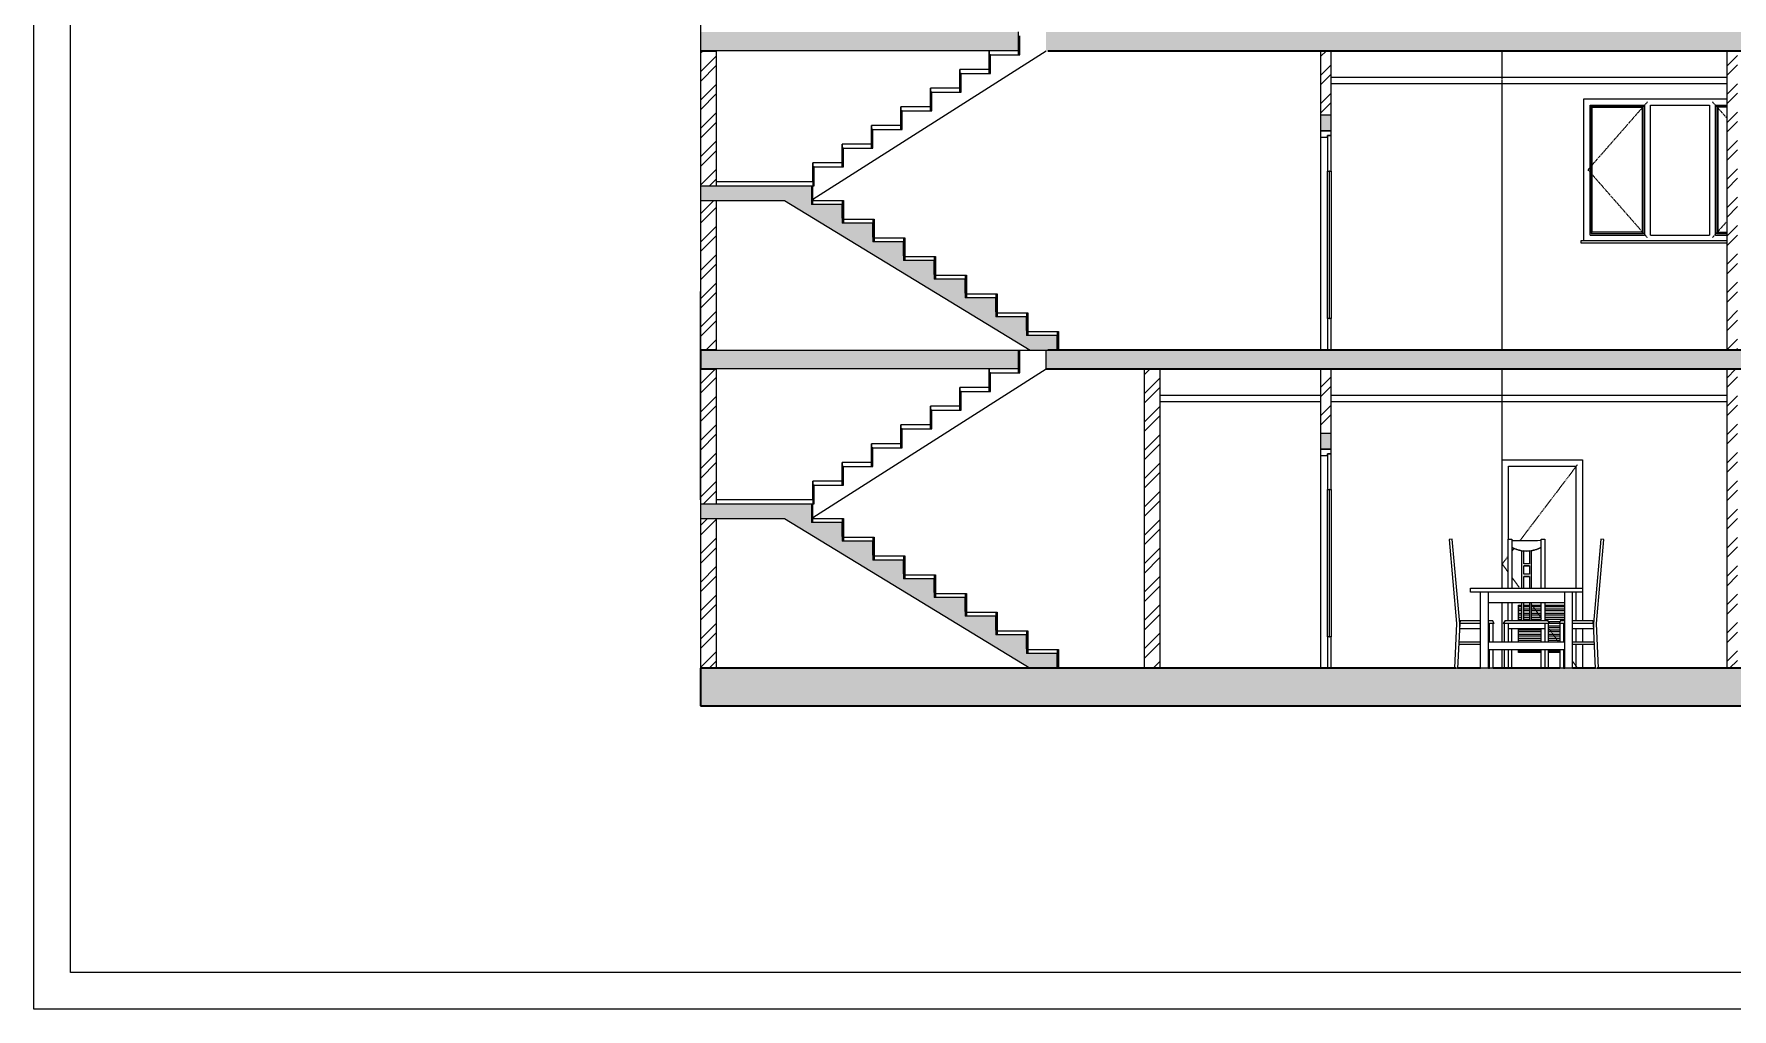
# Model space of a CAD drawing. Header units: inches. Extents: x 13884 to 18519, y 5853 to 8310.
# Drawn here: x 16210 to 16846, y 5853 to 6218 of the extents above; entities that cross this region are included whole.
import ezdxf

# ---------------------------------------------------------------- set-up
doc = ezdxf.new("R2010")
doc.units = ezdxf.units.IN
doc.header["$LTSCALE"] = 0.5
doc.header["$MEASUREMENT"] = 0
doc.linetypes.add('Centre', pattern=[1.25, 0.25, -0.1875, 0.625, -0.1875])
for name, color, linetype, lineweight in [('A-CLNGSUM', 5, 'Continuous', 9), ('A-DOORSYM', 1, 'Continuous', 9), ('A-ELEVOTM', 1, 'Continuous', 18), ('A-FLOROTM', 6, 'Continuous', 9), ('A-FLORSTM', 2, 'Continuous', 9), ('A-GLAZIDM', 6, 'Continuous', 9), ('A-WALL', 2, 'Continuous', 9), ('I-DETLFUM', 2, 'Continuous', 9)]:
    doc.layers.add(name, color=color, linetype=linetype, lineweight=lineweight)
doc.layers.add('Template', color=7, linetype='Continuous')
pattern_1 = [(45, (16088.591, 5969.958), (-5.3033, 5.3033), []), (45, (16092.126, 5969.958), (-5.3033, 5.3033), [])]

# ---------------------------------------------------------------- blocks, each defined once
blk = doc.blocks.new('Single Shutter with Louvers - D3-123115-Section 2')
at = {"layer": 'A-DOORSYM'}
for p, q in [((4.28, 62.28), (4.28, 89.64)), ((4.28, 89.64), (29.56, 89.64)), ((29.56, 44), (29.56, 89.64)), ((29.56, 31.91), (29.56, 42.43)), ((8.06, 37.62), (9.16, 37.62)), ((8.06, 31.91), (8.06, 37.62)), ((9.16, 37.03), (8.06, 37.03)), ((8.06, 36.24), (9.16, 36.24)), ((9.16, 35.46), (8.06, 35.46)), ((8.06, 34.67), (9.16, 34.67)), ((9.16, 33.88), (8.06, 33.88)), ((8.06, 33.09), (9.16, 33.09)), ((9.16, 32.31), (8.06, 32.31)), ((9.95, 37.62), (12.11, 37.62)), ((12.11, 37.03), (9.95, 37.03)), ((9.95, 36.24), (12.11, 36.24)), ((12.11, 35.46), (9.95, 35.46)), ((9.95, 34.67), (12.11, 34.67)), ((12.11, 33.88), (9.95, 33.88)), ((9.95, 33.09), (12.11, 33.09)), ((12.11, 32.31), (9.95, 32.31)), ((12.9, 37.62), (16.54, 37.62)), ((16.54, 37.03), (12.9, 37.03)), ((12.9, 36.24), (16.54, 36.24)), ((16.54, 35.46), (12.9, 35.46)), ((12.9, 34.67), (16.54, 34.67)), ((16.54, 33.88), (12.9, 33.88)), ((12.9, 33.09), (16.54, 33.09)), ((16.54, 32.31), (12.9, 32.31)), ((17.92, 37.62), (25.3, 37.62)), ((25.3, 37.03), (17.92, 37.03)), ((17.92, 36.24), (25.3, 36.24)), ((25.3, 35.46), (17.92, 35.46)), ((17.92, 34.67), (25.3, 34.67)), ((25.3, 33.88), (17.92, 33.88)), ((17.92, 33.09), (25.3, 33.09)), ((25.3, 32.31), (17.92, 32.31)), ((8.06, 23.84), (8.06, 28.76)), ((8.06, 28.37), (16.54, 28.37)), ((16.54, 27.58), (8.06, 27.58)), ((8.06, 26.8), (16.54, 26.8)), ((16.54, 26.01), (8.06, 26.01)), ((19.24, 31.52), (23.56, 31.52)), ((19.3, 29.94), (23.47, 29.94)), ((23.47, 29.16), (19.3, 29.16)), ((19.3, 28.37), (23.47, 28.37)), ((23.47, 27.58), (19.3, 27.58)), ((19.3, 26.8), (23.47, 26.8)), ((23.47, 26.01), (19.3, 26.01)), ((23.17, 30.73), (19.74, 30.73)), ((24.84, 28.37), (25.3, 28.37)), ((25.3, 27.58), (24.84, 27.58)), ((24.84, 26.8), (25.3, 26.8)), ((25.3, 26.01), (24.84, 26.01)), ((29.56, 23.86), (29.56, 28.76)), ((8.06, 25.22), (16.54, 25.22)), ((16.54, 24.43), (8.06, 24.43)), ((8.06, 19.91), (8.06, 20.89)), ((8.06, 20.5), (16.54, 20.5)), ((16.54, 19.91), (8.06, 19.91)), ((19.3, 25.22), (23.47, 25.22)), ((23.47, 24.43), (19.3, 24.43)), ((19.3, 20.5), (23.47, 20.5)), ((23.47, 19.91), (19.3, 19.91)), ((24.84, 25.22), (25.3, 25.22)), ((25.3, 24.43), (24.84, 24.43)), ((24.84, 20.5), (25.3, 20.5)), ((25.3, 19.91), (24.84, 19.91)), ((29.56, 14), (29.56, 22.88))]:
    blk.add_line(p, q, dxfattribs=at)
at = {"layer": 'A-DOORSYM', "linetype": 'Centre'}
for p, q in [((8.62, 61.83), (30.15, 90.23)), ((5.52, 57.74), (6.34, 58.82)), ((1.92, 53), (4.11, 55.88)), ((1.92, 53), (4.14, 49.94)), ((5.52, 48.03), (8.44, 44)), ((12.9, 37.84), (16.54, 32.8)), ((19.3, 29), (23.03, 23.84)), ((25.16, 20.89), (25.3, 20.7)), ((28.25, 16.62), (30.15, 14))]:
    blk.add_line(p, q, dxfattribs=at)
blk = doc.blocks.new('Single Shutter with peep - D1-130094-Section 2')
at = {"color": 1}
blk.add_line((-63.49, 128), (-66.05, 128), dxfattribs=at)
at = {"layer": 'A-DOORSYM', "lineweight": 18}
for p, q in [((-62.11, 210), (-66.05, 210)), ((-66.05, 210), (-66.05, 207.64)), ((-62.11, 208.23), (-62.11, 210)), ((-66.05, 207.64), (-63.49, 207.64)), ((-63.49, 208.23), (-63.49, 194.93)), ((-62.11, 208.23), (-63.49, 208.23)), ((-63.49, 207.64), (-63.49, 208.23)), ((-63.49, 208.23), (-62.11, 208.23)), ((-62.11, 194.93), (-62.11, 208.23)), ((-63.49, 194.93), (-62.11, 194.93)), ((-63.49, 139.81), (-63.49, 128)), ((-62.11, 139.81), (-63.49, 139.81)), ((-62.11, 128), (-62.11, 139.81)), ((-63.49, 128), (-62.11, 128))]:
    blk.add_line(p, q, dxfattribs=at)
at = {"layer": 'A-DOORSYM'}
for p, q in [((-66.05, 207.64), (-66.05, 128)), ((-63.49, 139.81), (-63.49, 194.93)), ((-62.11, 194.93), (-62.11, 139.81))]:
    blk.add_line(p, q, dxfattribs=at)
at = {"layer": 'A-ELEVOTM'}
for p, q in [((-62.72, 194.93), (-62.88, 194.93)), ((-62.88, 194.93), (-62.88, 139.81)), ((-62.72, 139.81), (-62.72, 194.93)), ((-62.88, 139.81), (-62.72, 139.81))]:
    blk.add_line(p, q, dxfattribs=at)
blk = doc.blocks.new('Bay - Rectangular _3_ - 6ft-157447-Section 2')
at = {"layer": 'A-GLAZIDM', "color": 252, "linetype": 'Centre'}
for p, q in [((56.23, 227.82), (33.99, 202.45)), ((80.62, 227.82), (85.92, 221.87)), ((33.99, 202.45), (56.23, 177.09)), ((85.92, 183.03), (80.62, 177.09))]:
    blk.add_line(p, q, dxfattribs=at)
at = {"layer": 'A-GLAZIDM', "color": 252}
for p, q in [((34.78, 226.64), (55.12, 226.64)), ((34.78, 177.95), (34.78, 226.64)), ((35.17, 226.25), (35.17, 178.66)), ((35.17, 226.25), (54.66, 226.25)), ((35.57, 225.85), (35.17, 226.25)), ((35.57, 179.06), (35.57, 225.85)), ((35.57, 225.85), (54.26, 225.85)), ((54.66, 226.25), (54.26, 225.85)), ((54.26, 225.85), (54.26, 179.06)), ((54.66, 178.66), (54.66, 226.25)), ((55.12, 226.64), (55.12, 177.95)), ((57.41, 226.64), (79.44, 226.64)), ((57.41, 177.95), (57.41, 226.64)), ((79.44, 226.64), (79.44, 177.95)), ((81.72, 226.64), (85.92, 226.64)), ((81.72, 177.95), (81.72, 226.64)), ((82.59, 225.85), (82.19, 226.25)), ((85.92, 226.25), (82.19, 226.25)), ((82.19, 226.25), (82.19, 178.66)), ((82.59, 225.85), (82.59, 179.06)), ((85.92, 225.85), (82.59, 225.85)), ((34.78, 177.95), (55.12, 177.95)), ((35.17, 178.66), (35.57, 179.06)), ((35.17, 178.66), (54.66, 178.66)), ((54.26, 179.06), (35.57, 179.06)), ((54.66, 178.66), (54.26, 179.06)), ((57.41, 177.95), (79.44, 177.95)), ((81.72, 177.95), (85.92, 177.95)), ((82.19, 178.66), (82.59, 179.06)), ((82.19, 178.66), (85.92, 178.66)), ((82.59, 179.06), (85.92, 179.06)), ((31.44, 175.98), (80.84, 175.98)), ((31.44, 175), (31.44, 175.98)), ((80.84, 175), (31.44, 175)), ((80.84, 175.98), (85.92, 175.98)), ((85.92, 175), (80.84, 175))]:
    blk.add_line(p, q, dxfattribs=at)
blk = doc.blocks.new('UK_Mdrn Dining Chair - UK_Mdrn Dining Chair-V18-Section 2')
at = {"layer": 'I-DETLFUM', "color": 7}
for p, q in [((-16.75, 62.28), (-17.92, 62.18)), ((-17.92, 62.18), (-15.17, 30.72)), ((-13.99, 30.74), (-16.75, 62.28)), ((-13.77, 31.91), (-13.99, 30.73)), ((-13.77, 31.91), (-13.57, 31.91)), ((-13.57, 31.91), (-13.07, 31.91)), ((-13.07, 31.91), (-6.2, 31.91)), ((-3.24, 31.91), (-2.58, 31.91)), ((-2.58, 31.91), (-2.15, 31.91)), ((-2.15, 31.91), (-1.82, 31.91)), ((-1.82, 31.91), (-1.7, 31.91)), ((-1.11, 30.73), (-1.7, 31.91)), ((-15.17, 30.72), (-15.96, 14.03)), ((-13.99, 30.74), (-14.78, 13.97)), ((-13.99, 28.76), (-14.08, 28.76)), ((-6.2, 30.73), (-13.99, 30.73)), ((-13.99, 28.76), (-13.99, 30.73)), ((-6.2, 28.76), (-13.99, 28.76)), ((-1.55, 30.73), (-3.24, 30.73)), ((-2.79, 28.76), (-3.24, 28.76)), ((-2.79, 23.84), (-2.79, 30.73)), ((-1.11, 30.73), (-1.55, 30.73)), ((-1.41, 23.84), (-1.41, 30.73)), ((-6.2, 22.88), (-14.36, 22.88)), ((-14.31, 23.86), (-6.2, 23.86)), ((-3.24, 23.86), (-2.79, 23.86)), ((-2.79, 14), (-2.79, 20.89)), ((-1.41, 14), (-1.41, 20.89)), ((-14.78, 13.97), (-15.96, 14.03)), ((-1.41, 14), (-2.79, 14))]:
    blk.add_line(p, q, dxfattribs=at)
blk = doc.blocks.new('Table - Dining w chairs _2_ - Table w 6 Seats-V17-Section 2')
at = {"layer": 'I-DETLFUM', "color": 252}
for p, q in [((-9.97, 44), (32.03, 44)), ((-9.97, 42.43), (-9.97, 44)), ((32.03, 42.43), (-9.97, 42.43)), ((-6.2, 14), (-6.2, 42.43)), ((-3.24, 14), (-3.24, 42.43)), ((25.3, 38.49), (-3.24, 38.49)), ((25.3, 14), (25.3, 42.43)), ((28.25, 14), (28.25, 42.43)), ((32.03, 42.43), (32.03, 44)), ((-3.24, 23.84), (25.3, 23.84)), ((25.3, 20.89), (-3.24, 20.89)), ((-3.24, 14), (-6.2, 14)), ((28.25, 14), (25.3, 14))]:
    blk.add_line(p, q, dxfattribs=at)
blk = doc.blocks.new('UK_Mdrn Dining Chair - UK_Mdrn Dining Chair-V19-Section 2')
at = {"layer": 'I-DETLFUM', "color": 252}
for p, q in [((38.8, 62.28), (36.04, 30.74)), ((37.23, 30.72), (39.98, 62.18)), ((39.98, 62.18), (38.8, 62.28)), ((23.76, 31.91), (23.17, 30.73)), ((23.76, 31.91), (23.88, 31.91)), ((23.88, 31.91), (24.21, 31.91)), ((24.21, 31.91), (24.64, 31.91)), ((24.64, 31.91), (25.3, 31.91)), ((28.25, 31.91), (35.13, 31.91)), ((35.13, 31.91), (35.63, 31.91)), ((35.63, 31.91), (35.83, 31.91)), ((36.04, 30.73), (35.83, 31.91)), ((23.61, 30.73), (23.17, 30.73)), ((23.47, 30.73), (23.47, 23.84)), ((25.3, 30.73), (23.61, 30.73)), ((24.84, 30.73), (24.84, 23.84)), ((25.3, 28.76), (24.84, 28.76)), ((36.04, 30.73), (28.25, 30.73)), ((36.04, 28.76), (28.25, 28.76)), ((36.83, 13.97), (36.04, 30.74)), ((36.04, 30.73), (36.04, 28.76)), ((36.14, 28.76), (36.04, 28.76)), ((38.01, 14.03), (37.23, 30.72)), ((23.47, 20.89), (23.47, 14)), ((24.84, 23.86), (25.3, 23.86)), ((24.84, 20.89), (24.84, 14)), ((28.25, 23.86), (36.37, 23.86)), ((36.41, 22.88), (28.25, 22.88)), ((24.84, 14), (23.47, 14)), ((38.01, 14.03), (36.83, 13.97))]:
    blk.add_line(p, q, dxfattribs=at)
blk = doc.blocks.new('UK_Mdrn Dining Chair - UK_Mdrn Dining Chair-V20-Section 2')
at = {"layer": 'I-DETLFUM', "color": 252}
for p, q in [((4.14, 44), (4.14, 62.28)), ((4.14, 62.28), (5.52, 62.28)), ((5.52, 62.28), (5.52, 59.26)), ((5.52, 59.26), (5.52, 56.91)), ((9.16, 58.03), (9.16, 44)), ((9.95, 53.11), (9.95, 57.92)), ((12.11, 57.92), (12.11, 53.11)), ((12.9, 44), (12.9, 58.03)), ((16.54, 59.26), (16.54, 62.28)), ((16.54, 62.28), (17.92, 62.28)), ((16.54, 56.91), (16.54, 59.26)), ((17.92, 62.28), (17.92, 44)), ((5.52, 56.91), (5.52, 44)), ((12.11, 53.11), (9.95, 53.11)), ((9.95, 52.32), (12.11, 52.32)), ((9.95, 49.16), (9.95, 52.32)), ((12.11, 52.3), (9.95, 52.3)), ((12.11, 52.32), (12.11, 49.16)), ((16.54, 44), (16.54, 56.91)), ((12.11, 49.16), (9.95, 49.16)), ((9.95, 48.37), (12.11, 48.37)), ((9.95, 44), (9.95, 48.37)), ((12.11, 48.35), (9.95, 48.35)), ((12.11, 48.37), (12.11, 44)), ((4.14, 31.91), (4.14, 38.49)), ((5.52, 38.49), (5.52, 31.91)), ((9.16, 38.49), (9.16, 31.91)), ((9.95, 31.91), (9.95, 38.49)), ((12.11, 38.49), (12.11, 31.91)), ((12.9, 31.91), (12.9, 38.49)), ((16.54, 31.91), (16.54, 38.49)), ((17.92, 38.49), (17.92, 31.91)), ((3.02, 31.91), (2.31, 30.73)), ((3.03, 31.91), (3.1, 31.91)), ((3.1, 31.91), (3.39, 31.91)), ((3.39, 31.91), (3.81, 31.91)), ((3.81, 31.91), (18.24, 31.91)), ((18.24, 31.91), (18.66, 31.91)), ((18.66, 31.91), (18.95, 31.91)), ((18.95, 31.91), (19.03, 31.91)), ((19.74, 30.73), (19.03, 31.91)), ((2.71, 30.73), (2.32, 30.73)), ((19.35, 30.73), (2.71, 30.73)), ((2.76, 23.84), (2.76, 30.73)), ((4.14, 30.73), (4.14, 23.84)), ((17.92, 28.76), (4.14, 28.76)), ((5.52, 23.84), (5.52, 28.76)), ((16.54, 23.84), (16.54, 28.76)), ((17.92, 30.73), (17.92, 23.84)), ((19.3, 23.84), (19.3, 30.73)), ((19.74, 30.73), (19.35, 30.73)), ((2.76, 14), (2.76, 20.89)), ((4.14, 23.86), (5.17, 23.86)), ((4.14, 20.89), (4.14, 14)), ((5.52, 14), (5.52, 20.89)), ((16.54, 14), (16.54, 20.89)), ((16.89, 23.86), (17.92, 23.86)), ((17.92, 20.89), (17.92, 14)), ((19.3, 14), (19.3, 20.89))]:
    blk.add_line(p, q, dxfattribs=at)
blk.add_ellipse((10.87, 65.21), major_axis=(38.86, 0), ratio=0.087156, start_param=4.574175, end_param=4.858825, dxfattribs=at)
for points in [[(5.52, 59.25), (5.85, 59.07), (6.54, 58.74), (7.27, 58.48), (7.63, 58.37)], [(7.63, 58.37), (8.36, 58.15), (9.12, 58), (9.88, 57.92)], [(12.11, 57.88), (11.39, 57.81), (10.66, 57.8), (9.95, 57.88)], [(13.31, 58.09), (13.69, 58.17), (14.06, 58.27), (14.43, 58.37)], [(14.43, 58.37), (14.79, 58.49), (15.51, 58.74), (16.2, 59.07), (16.54, 59.25)]]:
    blk.add_open_spline(points, degree=3, dxfattribs=at)
for points, knots in [([(9.16, 57.98), (8.64, 58.06), (7.76, 58.27), (6.54, 58.7), (5.85, 59.03), (5.52, 59.21)], [0.6635664, 0.6635664, 0.6635664, 0.6635664, 0.8, 0.9, 1, 1, 1, 1]), ([(9.88, 57.92), (10.64, 57.85), (11.8, 57.84), (12.94, 58.02), (13.31, 58.1)], [0.4, 0.4, 0.4, 0.4, 0.6, 0.7, 0.7, 0.7, 0.7]), ([(16.54, 59.21), (16.2, 59.03), (15.51, 58.7), (14.3, 58.27), (13.42, 58.06), (12.9, 57.98)], [0, 0, 0, 0, 0.1, 0.2, 0.3363975, 0.3363975, 0.3363975, 0.3363975])]:
    blk.add_open_spline(points, degree=3, knots=knots, dxfattribs=at)
blk = doc.blocks.new('A3 Paper')
at = {"layer": 'Template', "color": 116}
for points in [[(44545, -27531), (69442, -27531), (69442, -45138), (44545, -45138)], [(69146, -44841), (44841, -44841), (44841, -27828), (69146, -27828)]]:
    blk.add_lwpolyline(points, close=True, dxfattribs=at)

msp = doc.modelspace()

# ---------------------------------------------------------------- hatches: boundary and pattern name
h = msp.add_hatch(color=256)
h.dxf.hatch_style = 1
h.paths.add_polyline_path([(17017.91101, 5980.33074), (16795.41096, 5980.33074), (16794.82106, 5980.30298), (16794.81976, 5980.33074), (16786.24167, 5980.33074), (16783.28891, 5980.33074), (16781.45427, 5980.33074), (16756.58025, 5980.33074), (16755.2023, 5980.33074), (16751.79285, 5980.33074), (16743.21476, 5980.33074), (16743.21346, 5980.30298), (16742.62356, 5980.33074), (16459.91101, 5980.33074), (16459.91101, 5966.33074), (17017.91101, 5966.33074)])
h.paths.add_polyline_path([(17059.91101, 5980.33074), (17017.91101, 5980.33074), (17017.91101, 5966.33074), (17059.91101, 5966.33074)])
h.paths.add_polyline_path([(16695.91101, 6068.33074), (16691.91101, 6068.33074), (16691.91101, 6062.33074), (16695.91101, 6062.33074)])
h.paths.add_polyline_path([(16695.91101, 6187.33074), (16691.91101, 6187.33074), (16691.91101, 6181.33074), (16695.91101, 6181.33074)])
h.paths.add_polyline_path([(17017.91101, 6199.33074), (17008.91101, 6199.33074), (17008.91101, 6193.33074), (17017.91101, 6193.33074)])
h.paths.add_polyline_path([(16695.91101, 6306.33074), (16691.91101, 6306.33074), (16691.91101, 6300.33074), (16695.91101, 6300.33074)])
h.paths.add_polyline_path([(17017.91101, 6318.33074), (17008.91101, 6318.33074), (17008.91101, 6312.33074), (17017.91101, 6312.33074)])
h.paths.add_polyline_path([(17017.91101, 6437.33074), (17008.91101, 6437.33074), (17008.91101, 6431.33074), (17017.91101, 6431.33074)])
h.paths.add_polyline_path([(16695.91101, 6425.33074), (16691.91101, 6425.33074), (16691.91101, 6419.33074), (16695.91101, 6419.33074)])
h = msp.add_hatch(color=256)
h.dxf.hatch_style = 1
h.paths.add_polyline_path([(16501.41888, 6160.83074), (16465.66101, 6160.83074), (16459.91101, 6160.83074), (16459.91101, 6155.33074), (16491.26704, 6155.33074), (16583.20404, 6099.33074), (16593.35589, 6099.33074), (16593.35589, 6104.83074), (16581.86377, 6104.83074), (16581.86377, 6111.83074), (16570.37164, 6111.83074), (16570.37164, 6118.83074), (16558.87951, 6118.83074), (16558.87951, 6125.83074), (16547.38739, 6125.83074), (16547.38739, 6132.83074), (16535.89526, 6132.83074), (16535.89526, 6139.83074), (16524.40314, 6139.83074), (16524.40314, 6146.83074), (16512.91101, 6146.83074), (16512.91101, 6153.83074), (16501.41888, 6153.83074)])
h.paths.add_polyline_path([(16578.91101, 6218.33074), (16465.91101, 6218.33074), (16459.91101, 6218.33074), (16459.91101, 6211.33074), (16465.91101, 6211.33074), (16567.91101, 6211.33074), (16578.91101, 6211.33074)])
h.paths.add_polyline_path([(17017.91101, 6218.33074), (16986.38594, 6218.33074), (16986.19284, 6218.33074), (16985.41101, 6218.33074), (16984.97713, 6218.33074), (16984.43608, 6218.33074), (16917.38594, 6218.33074), (16917.19284, 6218.33074), (16916.41101, 6218.33074), (16915.97713, 6218.33074), (16915.43608, 6218.33074), (16882.13936, 6218.33074), (16882.13936, 6218.32888), (16849.68266, 6218.32888), (16589.91101, 6218.33074), (16589.2108, 6218.33074), (16589.2108, 6211.33074), (17017.91101, 6211.33074)])
h.paths.add_polyline_path([(17036.91101, 6218.33074), (17017.91101, 6218.33074), (17017.91101, 6211.33074), (17036.91101, 6211.33074)])
h.paths.add_polyline_path([(17059.91101, 6218.33074), (17036.91101, 6218.33074), (17036.91101, 6211.33074), (17059.91101, 6211.33074)])
h = msp.add_hatch()
h.set_pattern_fill('ANSI32', color=256, scale=20)
h.set_pattern_definition(pattern_1)
h.paths.add_polyline_path([(17017.91101, 6139.33074), (17012.67479, 6139.33074), (17008.91101, 6139.33074), (17008.91101, 6099.33074), (17017.91101, 6099.33074)])
h.paths.add_polyline_path([(17017.91101, 6211.33074), (17008.91101, 6211.33074), (17008.91101, 6199.33074), (17017.91101, 6199.33074)])
h.paths.add_polyline_path([(16847.91101, 6211.33074), (16843.91101, 6211.33074), (16843.91101, 6099.33074), (16847.91101, 6099.33074)])
h.paths.add_polyline_path([(16695.91101, 6211.33074), (16691.91101, 6211.33074), (16691.91101, 6187.33074), (16695.91101, 6187.33074)])
h.paths.add_polyline_path([(16465.91101, 6155.33074), (16459.91101, 6155.33074), (16459.91101, 6099.33074), (16465.91101, 6099.33074)])
h.paths.add_polyline_path([(16465.91101, 6211.33074), (16459.91101, 6211.33074), (16459.91101, 6160.83074), (16465.91101, 6160.83074)])
h = msp.add_hatch(color=256)
h.dxf.hatch_style = 1
h.paths.add_polyline_path([(16501.41888, 6041.83074), (16465.66101, 6041.83074), (16459.91101, 6041.83074), (16459.91101, 6036.33074), (16491.26704, 6036.33074), (16583.20404, 5980.33074), (16593.35589, 5980.33074), (16593.35589, 5985.83074), (16581.86377, 5985.83074), (16581.86377, 5992.83074), (16570.37164, 5992.83074), (16570.37164, 5999.83074), (16558.87951, 5999.83074), (16558.87951, 6006.83074), (16547.38739, 6006.83074), (16547.38739, 6013.83074), (16535.89526, 6013.83074), (16535.89526, 6020.83074), (16524.40314, 6020.83074), (16524.40314, 6027.83074), (16512.91101, 6027.83074), (16512.91101, 6034.83074), (16501.41888, 6034.83074)])
h.paths.add_polyline_path([(16578.91101, 6099.33074), (16465.91101, 6099.33074), (16459.91101, 6099.33074), (16459.91101, 6092.33074), (16465.91101, 6092.33074), (16567.91101, 6092.33074), (16578.91101, 6092.33074)])
h.paths.add_polyline_path([(17017.91101, 6099.33074), (16986.38594, 6099.33074), (16986.19284, 6099.33074), (16985.41101, 6099.33074), (16984.97713, 6099.33074), (16984.43608, 6099.33074), (16917.38594, 6099.33074), (16917.19284, 6099.33074), (16916.41101, 6099.33074), (16915.97713, 6099.33074), (16915.43608, 6099.33074), (16882.13936, 6099.33074), (16882.13936, 6099.32888), (16849.68266, 6099.32888), (16589.91101, 6099.33074), (16589.2108, 6099.33074), (16589.2108, 6092.33074), (17017.91101, 6092.33074)])
h.paths.add_polyline_path([(17036.91101, 6099.33074), (17017.91101, 6099.33074), (17017.91101, 6092.33074), (17036.91101, 6092.33074)])
h.paths.add_polyline_path([(17059.91101, 6099.33074), (17036.91101, 6099.33074), (17036.91101, 6092.33074), (17059.91101, 6092.33074)])
h = msp.add_hatch()
h.set_pattern_fill('ANSI32', color=256, scale=20)
h.set_pattern_definition(pattern_1)
h.paths.add_polyline_path([(16465.91101, 6092.33074), (16459.91101, 6092.33074), (16459.91101, 6043.33074), (16459.91101, 6041.83074), (16465.91101, 6041.83074)])
h.paths.add_polyline_path([(16465.91101, 6036.33074), (16459.91101, 6036.33074), (16459.91101, 5980.33074), (16465.91101, 5980.33074)])
h.paths.add_polyline_path([(16631.91101, 6092.33074), (16625.91101, 6092.33074), (16625.91101, 5980.33074), (16631.91101, 5980.33074)])
h.paths.add_polyline_path([(16695.91101, 6092.33074), (16691.91101, 6092.33074), (16691.91101, 6068.33074), (16695.91101, 6068.33074)])
h.paths.add_polyline_path([(16847.91101, 6092.33074), (16843.91101, 6092.33074), (16843.91101, 5980.33074), (16847.91101, 5980.33074)])
h.paths.add_polyline_path([(17017.91101, 6092.33074), (17008.91101, 6092.33074), (17008.91101, 5980.33074), (17017.91101, 5980.33074)])

# ---------------------------------------------------------------- linework, layer by layer
for p, q in [((16578.91101, 6211.33074), (16578.91101, 6218.33074)), ((16501.91101, 6155.77634), (16589.2108, 6211.33074)), ((16567.91101, 6204.33074), (16567.91101, 6211.33074)), ((16556.91101, 6197.33074), (16556.91101, 6204.33074)), ((16545.91101, 6190.33074), (16545.91101, 6197.33074)), ((16534.91101, 6183.33074), (16534.91101, 6190.33074)), ((16523.91101, 6176.33074), (16523.91101, 6183.33074)), ((16512.91101, 6169.33074), (16512.91101, 6176.33074)), ((16501.91101, 6162.33074), (16501.91101, 6169.33074)), ((16459.91101, 6162.33074), (16459.91101, 6160.83074)), ((16459.91101, 6162.33074), (16459.91101, 6155.33074)), ((16459.91101, 6160.83074), (16465.66101, 6160.83074)), ((16459.91101, 6160.83074), (16465.66101, 6160.83074)), ((16459.91101, 6160.83074), (16465.66101, 6160.83074)), ((16501.91101, 6162.33074), (16501.91101, 6160.83074)), ((16501.91101, 6155.33074), (16501.91101, 6160.83074)), ((16459.91101, 6155.33074), (16491.26704, 6155.33074)), ((16459.91101, 6155.33074), (16491.26704, 6155.33074)), ((16491.26704, 6155.33074), (16583.20404, 6099.33074)), ((16512.91101, 6153.83074), (16512.91101, 6146.83074)), ((16524.40314, 6146.83074), (16524.40314, 6139.83074)), ((16535.89526, 6139.83074), (16535.89526, 6132.83074)), ((16547.38739, 6132.83074), (16547.38739, 6125.83074)), ((16558.87951, 6125.83074), (16558.87951, 6118.83074)), ((16459.91101, 6043.33074), (16459.91101, 6121.21329)), ((16570.37164, 6118.83074), (16570.37164, 6111.83074)), ((16581.86377, 6111.83074), (16581.86377, 6104.83074)), ((16593.35589, 6104.83074), (16593.35589, 6099.33074)), ((16578.91101, 6092.33074), (16578.91101, 6099.33074)), ((16578.91101, 6099.33074), (16601.29985, 6099.33074)), ((16589.2108, 6092.33074), (16589.2108, 6099.33074)), ((16593.84802, 6099.33074), (16593.35589, 6099.33074)), ((16593.84802, 6099.33074), (16593.35589, 6099.33074)), ((16593.84802, 6099.33074), (16633.05095, 6099.33074)), ((16501.91101, 6036.77634), (16589.2108, 6092.33074)), ((16567.91101, 6085.33074), (16567.91101, 6092.33074)), ((16556.91101, 6078.33074), (16556.91101, 6085.33074)), ((16545.91101, 6071.33074), (16545.91101, 6078.33074)), ((16534.91101, 6064.33074), (16534.91101, 6071.33074)), ((16523.91101, 6057.33074), (16523.91101, 6064.33074)), ((16512.91101, 6050.33074), (16512.91101, 6057.33074)), ((16501.91101, 6043.33074), (16501.91101, 6050.33074)), ((16459.91101, 6043.33074), (16459.91101, 6041.83074)), ((16459.91101, 6043.33074), (16459.91101, 6036.33074)), ((16459.91101, 6043.33074), (16459.91101, 6041.83074)), ((16459.91101, 6043.33074), (16459.91101, 6036.33074)), ((16501.91101, 6043.33074), (16501.91101, 6041.83074)), ((16459.91101, 6041.83074), (16465.66101, 6041.83074)), ((16459.91101, 6041.83074), (16465.66101, 6041.83074)), ((16501.91101, 6036.33074), (16501.91101, 6041.83074)), ((16459.91101, 6036.33074), (16491.26704, 6036.33074)), ((16491.26704, 6036.33074), (16583.20404, 5980.33074)), ((16512.91101, 6034.83074), (16512.91101, 6027.83074)), ((16524.40314, 6027.83074), (16524.40314, 6020.83074)), ((16535.89526, 6020.83074), (16535.89526, 6013.83074)), ((16547.38739, 6013.83074), (16547.38739, 6006.83074)), ((16558.87951, 6006.83074), (16558.87951, 5999.83074)), ((16570.37164, 5999.83074), (16570.37164, 5992.83074)), ((16581.86377, 5992.83074), (16581.86377, 5985.83074)), ((16593.35589, 5985.83074), (16593.35589, 5980.33074)), ((16593.84802, 5980.33074), (16593.35589, 5980.33074)), ((16593.84802, 5980.33074), (16593.35589, 5980.33074)), ((16593.84802, 5980.33074), (16633.05095, 5980.33074))]:
    msp.add_line(p, q)
at = {"layer": 'A-CLNGSUM', "lineweight": 25}
for p, q in [((16843.91101, 6201.33074), (16695.91101, 6201.33074)), ((16695.91101, 6199.08665), (16843.91101, 6199.08665)), ((16691.91101, 6082.33074), (16631.91101, 6082.33074)), ((16843.91101, 6082.33074), (16695.91101, 6082.33074)), ((16631.91101, 6080.08665), (16691.91101, 6080.08665)), ((16695.91101, 6080.08665), (16843.91101, 6080.08665))]:
    msp.add_line(p, q, dxfattribs=at)
at = {"layer": 'A-FLOROTM', "lineweight": 35}
for p, q in [((16459.91101, 6211.33074), (16465.91101, 6211.33074)), ((16589.91101, 6211.33074), (17017.91101, 6211.33074)), ((16465.91101, 6099.33074), (16459.91101, 6099.33074)), ((16459.91101, 6099.33074), (16459.91101, 6092.33074)), ((16915.43608, 6099.33074), (16589.91101, 6099.33074)), ((16459.91101, 6092.33074), (16465.91101, 6092.33074)), ((16589.2108, 6092.33074), (17017.91101, 6092.33074)), ((16742.62356, 5980.33074), (16459.91101, 5980.33074)), ((16459.91101, 5980.33074), (16459.91101, 5966.33074)), ((16751.79285, 5980.33074), (16743.21281, 5980.33074)), ((16755.2023, 5980.33074), (16754.74561, 5980.33074)), ((16781.45427, 5980.33074), (16756.58025, 5980.33074)), ((16783.28891, 5980.33074), (16782.83222, 5980.33074)), ((16794.82172, 5980.33074), (16786.24167, 5980.33074)), ((17017.91101, 5980.33074), (16795.41096, 5980.33074)), ((16459.91101, 5966.33074), (17017.91101, 5966.33074))]:
    msp.add_line(p, q, dxfattribs=at)
at = {"layer": 'A-FLORSTM', "lineweight": 25}
for p, q in [((16578.91101, 6216.53663), (16578.91101, 6211.33074)), ((16579.40314, 6209.83074), (16579.40314, 6216.83074)), ((16578.91101, 6211.33074), (16567.91101, 6211.33074)), ((16567.91101, 6211.33074), (16567.91101, 6209.83074)), ((16568.40314, 6209.83074), (16567.91101, 6209.83074)), ((16567.91101, 6209.83074), (16578.91101, 6209.83074)), ((16567.91101, 6209.53663), (16567.91101, 6204.33074)), ((16568.40314, 6202.83074), (16568.40314, 6209.83074)), ((16578.91101, 6209.83074), (16578.91101, 6211.33074)), ((16578.91101, 6209.83074), (16579.40314, 6209.83074)), ((16567.91101, 6204.33074), (16556.91101, 6204.33074)), ((16556.91101, 6204.33074), (16556.91101, 6202.83074)), ((16557.40314, 6202.83074), (16556.91101, 6202.83074)), ((16556.91101, 6202.83074), (16567.91101, 6202.83074)), ((16556.91101, 6202.53663), (16556.91101, 6197.33074)), ((16557.40314, 6195.83074), (16557.40314, 6202.83074)), ((16567.91101, 6202.83074), (16567.91101, 6204.33074)), ((16567.91101, 6202.83074), (16568.40314, 6202.83074)), ((16556.91101, 6197.33074), (16545.91101, 6197.33074)), ((16545.91101, 6197.33074), (16545.91101, 6195.83074)), ((16546.40314, 6195.83074), (16545.91101, 6195.83074)), ((16545.91101, 6195.83074), (16556.91101, 6195.83074)), ((16546.40314, 6188.83074), (16546.40314, 6195.83074)), ((16556.91101, 6195.83074), (16556.91101, 6197.33074)), ((16556.91101, 6195.83074), (16557.40314, 6195.83074)), ((16545.91101, 6190.33074), (16534.91101, 6190.33074)), ((16534.91101, 6190.33074), (16534.91101, 6188.83074)), ((16545.91101, 6195.53663), (16545.91101, 6190.33074)), ((16545.91101, 6188.83074), (16545.91101, 6190.33074)), ((16534.91101, 6183.33074), (16523.91101, 6183.33074)), ((16523.91101, 6183.33074), (16523.91101, 6181.83074)), ((16535.40314, 6188.83074), (16534.91101, 6188.83074)), ((16534.91101, 6188.83074), (16545.91101, 6188.83074)), ((16534.91101, 6188.53663), (16534.91101, 6183.33074)), ((16534.91101, 6181.83074), (16534.91101, 6183.33074)), ((16535.40314, 6181.83074), (16535.40314, 6188.83074)), ((16545.91101, 6188.83074), (16546.40314, 6188.83074)), ((16524.40314, 6181.83074), (16523.91101, 6181.83074)), ((16523.91101, 6181.83074), (16534.91101, 6181.83074)), ((16523.91101, 6181.53663), (16523.91101, 6176.33074)), ((16524.40314, 6174.83074), (16524.40314, 6181.83074)), ((16534.91101, 6181.83074), (16535.40314, 6181.83074)), ((16523.91101, 6176.33074), (16512.91101, 6176.33074)), ((16512.91101, 6176.33074), (16512.91101, 6174.83074)), ((16513.40314, 6174.83074), (16512.91101, 6174.83074)), ((16512.91101, 6174.83074), (16523.91101, 6174.83074)), ((16512.91101, 6174.53663), (16512.91101, 6169.33074)), ((16513.40314, 6167.83074), (16513.40314, 6174.83074)), ((16523.91101, 6174.83074), (16523.91101, 6176.33074)), ((16523.91101, 6174.83074), (16524.40314, 6174.83074)), ((16512.91101, 6169.33074), (16501.91101, 6169.33074)), ((16501.91101, 6169.33074), (16501.91101, 6167.83074)), ((16502.40314, 6167.83074), (16501.91101, 6167.83074)), ((16501.91101, 6167.83074), (16512.91101, 6167.83074)), ((16501.91101, 6167.53663), (16501.91101, 6162.33074)), ((16502.40314, 6160.83074), (16502.40314, 6167.83074)), ((16512.91101, 6167.83074), (16512.91101, 6169.33074)), ((16512.91101, 6167.83074), (16513.40314, 6167.83074)), ((16501.91101, 6162.33074), (16465.66101, 6162.33074)), ((16465.66101, 6160.83074), (16501.91101, 6160.83074)), ((16465.66101, 6160.83074), (16501.91101, 6160.83074)), ((16501.91101, 6162.33074), (16465.91101, 6162.33074)), ((16501.91101, 6160.83074), (16502.40314, 6160.83074)), ((16512.91101, 6153.83074), (16501.41888, 6153.83074)), ((16502.40314, 6155.33074), (16501.91101, 6155.33074)), ((16501.91101, 6153.83074), (16501.91101, 6155.33074)), ((16501.91101, 6155.33074), (16512.91101, 6155.33074)), ((16512.91101, 6155.33074), (16512.91101, 6153.83074)), ((16512.91101, 6155.33074), (16513.40314, 6155.33074)), ((16512.91101, 6148.62486), (16512.91101, 6153.83074)), ((16513.40314, 6155.33074), (16513.40314, 6146.83074)), ((16524.40314, 6146.83074), (16512.91101, 6146.83074)), ((16513.40314, 6148.33074), (16524.40314, 6148.33074)), ((16524.40314, 6148.33074), (16524.40314, 6146.83074)), ((16524.40314, 6148.33074), (16524.89526, 6148.33074)), ((16524.40314, 6141.62486), (16524.40314, 6146.83074)), ((16524.89526, 6148.33074), (16524.89526, 6139.83074)), ((16535.89526, 6139.83074), (16524.40314, 6139.83074)), ((16524.89526, 6141.33074), (16535.89526, 6141.33074)), ((16535.89526, 6141.33074), (16535.89526, 6139.83074)), ((16535.89526, 6141.33074), (16536.38739, 6141.33074)), ((16535.89526, 6134.62486), (16535.89526, 6139.83074)), ((16536.38739, 6141.33074), (16536.38739, 6132.83074)), ((16547.38739, 6132.83074), (16535.89526, 6132.83074)), ((16536.38739, 6134.33074), (16547.38739, 6134.33074)), ((16547.38739, 6134.33074), (16547.38739, 6132.83074)), ((16547.38739, 6134.33074), (16547.87951, 6134.33074)), ((16547.38739, 6127.62486), (16547.38739, 6132.83074)), ((16547.87951, 6134.33074), (16547.87951, 6125.83074)), ((16558.87951, 6125.83074), (16547.38739, 6125.83074)), ((16547.87951, 6127.33074), (16558.87951, 6127.33074)), ((16558.87951, 6127.33074), (16558.87951, 6125.83074)), ((16558.87951, 6127.33074), (16559.37164, 6127.33074)), ((16558.87951, 6120.62486), (16558.87951, 6125.83074)), ((16559.37164, 6127.33074), (16559.37164, 6118.83074)), ((16559.37164, 6120.33074), (16570.37164, 6120.33074)), ((16570.37164, 6120.33074), (16570.37164, 6118.83074)), ((16570.37164, 6120.33074), (16570.86377, 6120.33074)), ((16570.86377, 6120.33074), (16570.86377, 6111.83074)), ((16570.37164, 6118.83074), (16558.87951, 6118.83074)), ((16570.37164, 6113.62486), (16570.37164, 6118.83074)), ((16570.86377, 6113.33074), (16581.86377, 6113.33074)), ((16581.86377, 6113.33074), (16581.86377, 6111.83074)), ((16581.86377, 6113.33074), (16582.35589, 6113.33074)), ((16582.35589, 6113.33074), (16582.35589, 6104.83074)), ((16581.86377, 6111.83074), (16570.37164, 6111.83074)), ((16581.86377, 6106.62486), (16581.86377, 6111.83074)), ((16593.35589, 6104.83074), (16581.86377, 6104.83074)), ((16582.35589, 6106.33074), (16593.35589, 6106.33074)), ((16593.35589, 6106.33074), (16593.35589, 6104.83074)), ((16593.35589, 6106.33074), (16593.84802, 6106.33074)), ((16593.35589, 6099.62486), (16593.35589, 6104.83074)), ((16593.84802, 6106.33074), (16593.84802, 6099.33074)), ((16578.91101, 6097.53663), (16578.91101, 6092.33074)), ((16579.40314, 6090.83074), (16579.40314, 6099.33074)), ((16578.91101, 6092.33074), (16567.91101, 6092.33074)), ((16567.91101, 6092.33074), (16567.91101, 6090.83074)), ((16568.40314, 6090.83074), (16567.91101, 6090.83074)), ((16567.91101, 6090.83074), (16578.91101, 6090.83074)), ((16567.91101, 6090.53663), (16567.91101, 6085.33074)), ((16568.40314, 6083.83074), (16568.40314, 6090.83074)), ((16578.91101, 6090.83074), (16578.91101, 6092.33074)), ((16578.91101, 6090.83074), (16579.40314, 6090.83074)), ((16567.91101, 6085.33074), (16556.91101, 6085.33074)), ((16556.91101, 6085.33074), (16556.91101, 6083.83074)), ((16557.40314, 6083.83074), (16556.91101, 6083.83074)), ((16556.91101, 6083.83074), (16567.91101, 6083.83074)), ((16556.91101, 6083.53663), (16556.91101, 6078.33074)), ((16557.40314, 6076.83074), (16557.40314, 6083.83074)), ((16567.91101, 6083.83074), (16567.91101, 6085.33074)), ((16567.91101, 6083.83074), (16568.40314, 6083.83074)), ((16556.91101, 6078.33074), (16545.91101, 6078.33074)), ((16545.91101, 6078.33074), (16545.91101, 6076.83074)), ((16546.40314, 6076.83074), (16545.91101, 6076.83074)), ((16545.91101, 6076.83074), (16556.91101, 6076.83074)), ((16545.91101, 6076.53663), (16545.91101, 6071.33074)), ((16546.40314, 6069.83074), (16546.40314, 6076.83074)), ((16556.91101, 6076.83074), (16556.91101, 6078.33074)), ((16556.91101, 6076.83074), (16557.40314, 6076.83074)), ((16545.91101, 6071.33074), (16534.91101, 6071.33074)), ((16534.91101, 6071.33074), (16534.91101, 6069.83074)), ((16535.40314, 6069.83074), (16534.91101, 6069.83074)), ((16534.91101, 6069.83074), (16545.91101, 6069.83074)), ((16534.91101, 6069.53663), (16534.91101, 6064.33074)), ((16535.40314, 6062.83074), (16535.40314, 6069.83074)), ((16545.91101, 6069.83074), (16545.91101, 6071.33074)), ((16545.91101, 6069.83074), (16546.40314, 6069.83074)), ((16534.91101, 6064.33074), (16523.91101, 6064.33074)), ((16523.91101, 6064.33074), (16523.91101, 6062.83074)), ((16524.40314, 6062.83074), (16523.91101, 6062.83074)), ((16523.91101, 6062.83074), (16534.91101, 6062.83074)), ((16523.91101, 6062.53663), (16523.91101, 6057.33074)), ((16524.40314, 6055.83074), (16524.40314, 6062.83074)), ((16534.91101, 6062.83074), (16534.91101, 6064.33074)), ((16534.91101, 6062.83074), (16535.40314, 6062.83074)), ((16523.91101, 6057.33074), (16512.91101, 6057.33074)), ((16512.91101, 6057.33074), (16512.91101, 6055.83074)), ((16523.91101, 6055.83074), (16523.91101, 6057.33074)), ((16512.91101, 6050.33074), (16501.91101, 6050.33074)), ((16501.91101, 6050.33074), (16501.91101, 6048.83074)), ((16513.40314, 6055.83074), (16512.91101, 6055.83074)), ((16512.91101, 6055.83074), (16523.91101, 6055.83074)), ((16512.91101, 6055.53663), (16512.91101, 6050.33074)), ((16512.91101, 6048.83074), (16512.91101, 6050.33074)), ((16513.40314, 6048.83074), (16513.40314, 6055.83074)), ((16523.91101, 6055.83074), (16524.40314, 6055.83074)), ((16501.91101, 6043.33074), (16465.66101, 6043.33074)), ((16502.40314, 6048.83074), (16501.91101, 6048.83074)), ((16501.91101, 6048.83074), (16512.91101, 6048.83074)), ((16501.91101, 6048.53663), (16501.91101, 6043.33074)), ((16502.40314, 6041.83074), (16502.40314, 6048.83074)), ((16512.91101, 6048.83074), (16513.40314, 6048.83074)), ((16465.66101, 6041.83074), (16501.91101, 6041.83074)), ((16501.91101, 6041.83074), (16502.40314, 6041.83074)), ((16512.91101, 6034.83074), (16501.41888, 6034.83074)), ((16502.40314, 6036.33074), (16501.91101, 6036.33074)), ((16501.91101, 6034.83074), (16501.91101, 6036.33074)), ((16501.91101, 6036.33074), (16512.91101, 6036.33074)), ((16512.91101, 6036.33074), (16512.91101, 6034.83074)), ((16512.91101, 6036.33074), (16513.40314, 6036.33074)), ((16512.91101, 6029.62486), (16512.91101, 6034.83074)), ((16513.40314, 6036.33074), (16513.40314, 6027.83074)), ((16524.40314, 6027.83074), (16512.91101, 6027.83074)), ((16513.40314, 6029.33074), (16524.40314, 6029.33074)), ((16524.40314, 6029.33074), (16524.40314, 6027.83074)), ((16524.40314, 6029.33074), (16524.89526, 6029.33074)), ((16524.40314, 6022.62486), (16524.40314, 6027.83074)), ((16524.89526, 6029.33074), (16524.89526, 6020.83074)), ((16535.89526, 6020.83074), (16524.40314, 6020.83074)), ((16524.89526, 6022.33074), (16535.89526, 6022.33074)), ((16535.89526, 6022.33074), (16535.89526, 6020.83074)), ((16535.89526, 6022.33074), (16536.38739, 6022.33074)), ((16535.89526, 6015.62486), (16535.89526, 6020.83074)), ((16536.38739, 6022.33074), (16536.38739, 6013.83074)), ((16547.38739, 6013.83074), (16535.89526, 6013.83074)), ((16536.38739, 6015.33074), (16547.38739, 6015.33074)), ((16547.38739, 6015.33074), (16547.38739, 6013.83074)), ((16547.38739, 6015.33074), (16547.87951, 6015.33074)), ((16547.38739, 6008.62486), (16547.38739, 6013.83074)), ((16547.87951, 6015.33074), (16547.87951, 6006.83074)), ((16558.87951, 6006.83074), (16547.38739, 6006.83074)), ((16547.87951, 6008.33074), (16558.87951, 6008.33074)), ((16558.87951, 6008.33074), (16558.87951, 6006.83074)), ((16558.87951, 6008.33074), (16559.37164, 6008.33074)), ((16558.87951, 6001.62486), (16558.87951, 6006.83074)), ((16559.37164, 6008.33074), (16559.37164, 5999.83074)), ((16570.37164, 5999.83074), (16558.87951, 5999.83074)), ((16559.37164, 6001.33074), (16570.37164, 6001.33074)), ((16570.37164, 6001.33074), (16570.37164, 5999.83074)), ((16570.37164, 6001.33074), (16570.86377, 6001.33074)), ((16570.37164, 5994.62486), (16570.37164, 5999.83074)), ((16570.86377, 6001.33074), (16570.86377, 5992.83074)), ((16581.86377, 5992.83074), (16570.37164, 5992.83074)), ((16570.86377, 5994.33074), (16581.86377, 5994.33074)), ((16581.86377, 5994.33074), (16581.86377, 5992.83074)), ((16581.86377, 5994.33074), (16582.35589, 5994.33074)), ((16581.86377, 5987.62486), (16581.86377, 5992.83074)), ((16582.35589, 5994.33074), (16582.35589, 5985.83074)), ((16582.35589, 5987.33074), (16593.35589, 5987.33074)), ((16593.35589, 5987.33074), (16593.35589, 5985.83074)), ((16593.35589, 5987.33074), (16593.84802, 5987.33074)), ((16593.84802, 5987.33074), (16593.84802, 5980.33074)), ((16593.35589, 5985.83074), (16581.86377, 5985.83074)), ((16593.35589, 5980.62486), (16593.35589, 5985.83074))]:
    msp.add_line(p, q, dxfattribs=at)
at = {"layer": 'A-FLORSTM'}
for p, q in [((16501.41888, 6160.83074), (16501.41888, 6153.83074)), ((16501.41888, 6041.83074), (16501.41888, 6034.83074))]:
    msp.add_line(p, q, dxfattribs=at)
at = {"layer": 'A-WALL', "lineweight": 25}
for p, q in [((16459.91101, 6339.33074), (16459.91101, 6211.33074)), ((16459.91101, 6213.33074), (16459.91101, 6099.33074)), ((16465.91101, 6160.83074), (16465.91101, 6211.33074)), ((16691.91101, 6211.33074), (16691.91101, 6181.33074)), ((16695.91101, 6181.33074), (16695.91101, 6211.33074)), ((16843.91101, 6211.33074), (16843.91101, 6099.33074)), ((16691.91101, 6187.33074), (16695.91101, 6187.33074)), ((16691.91101, 6181.33074), (16695.91101, 6181.33074)), ((16465.91101, 6099.33074), (16465.91101, 6155.33074)), ((16459.91101, 6094.33074), (16459.91101, 5980.33074)), ((16465.91101, 6041.83074), (16465.91101, 6092.33074)), ((16625.91101, 6092.33074), (16625.91101, 5980.33074)), ((16631.91101, 5980.33074), (16631.91101, 6092.33074)), ((16691.91101, 6092.33074), (16691.91101, 6062.33074)), ((16695.91101, 6062.33074), (16695.91101, 6092.33074)), ((16843.91101, 6092.33074), (16843.91101, 5980.33074)), ((16691.91101, 6068.33074), (16695.91101, 6068.33074)), ((16691.91101, 6062.33074), (16695.91101, 6062.33074)), ((16465.91101, 5980.33074), (16465.91101, 6036.33074))]:
    msp.add_line(p, q, dxfattribs=at)
at = {"layer": 'A-WALL'}
for p, q in [((16567.91101, 6211.33074), (16465.91101, 6211.33074)), ((16759.91101, 6200.57484), (16759.91101, 6211.33074)), ((16759.91101, 6099.33074), (16759.91101, 6200.33074)), ((16790.41101, 6193.33074), (16843.91101, 6193.33074)), ((16790.41101, 6140.315), (16790.41101, 6193.33074)), ((16465.91101, 6099.33074), (16578.91101, 6099.33074)), ((16567.91101, 6092.33074), (16465.91101, 6092.33074)), ((16759.91101, 6010.33074), (16759.91101, 6092.33074)), ((16759.91101, 6058.33074), (16789.91101, 6058.33074)), ((16789.91101, 6058.33074), (16789.91101, 6010.33074)), ((16789.91101, 6008.75594), (16789.91101, 5998.24413)), ((16759.91101, 5990.17326), (16759.91101, 6004.81893)), ((16789.91101, 5995.09452), (16789.91101, 5990.19097)), ((16759.91101, 5980.33074), (16759.91101, 5987.22051)), ((16789.91101, 5989.20672), (16789.91101, 5980.33074))]:
    msp.add_line(p, q, dxfattribs=at)

# ---------------------------------------------------------------- block references
at = {"xscale": 0.04599530890905365, "yscale": 0.04599530890905365, "zscale": 0.04599530890905365}
msp.add_blockref('A3 Paper', (14161.61332, 7929.00862), dxfattribs=at)
at = {"layer": 'A-DOORSYM'}
for name, p in [('Single Shutter with peep - D1-130094-Section 2', (16757.98897, 5971.33074)), ('Single Shutter with peep - D1-130094-Section 2', (16757.98897, 5852.33074)), ('Single Shutter with Louvers - D3-123115-Section 2', (16757.98897, 5966.33074))]:
    msp.add_blockref(name, p, dxfattribs=at)
at = {"layer": 'A-GLAZIDM'}
msp.add_blockref('Bay - Rectangular _3_ - 6ft-157447-Section 2', (16757.98897, 5964.33074), dxfattribs=at)
at = {"layer": 'I-DETLFUM'}
for name in ['UK_Mdrn Dining Chair - UK_Mdrn Dining Chair-V18-Section 2', 'UK_Mdrn Dining Chair - UK_Mdrn Dining Chair-V20-Section 2', 'UK_Mdrn Dining Chair - UK_Mdrn Dining Chair-V19-Section 2', 'Table - Dining w chairs _2_ - Table w 6 Seats-V17-Section 2']:
    msp.add_blockref(name, (16757.98897, 5966.33074), dxfattribs=at)

doc.saveas('drawing.dxf')
